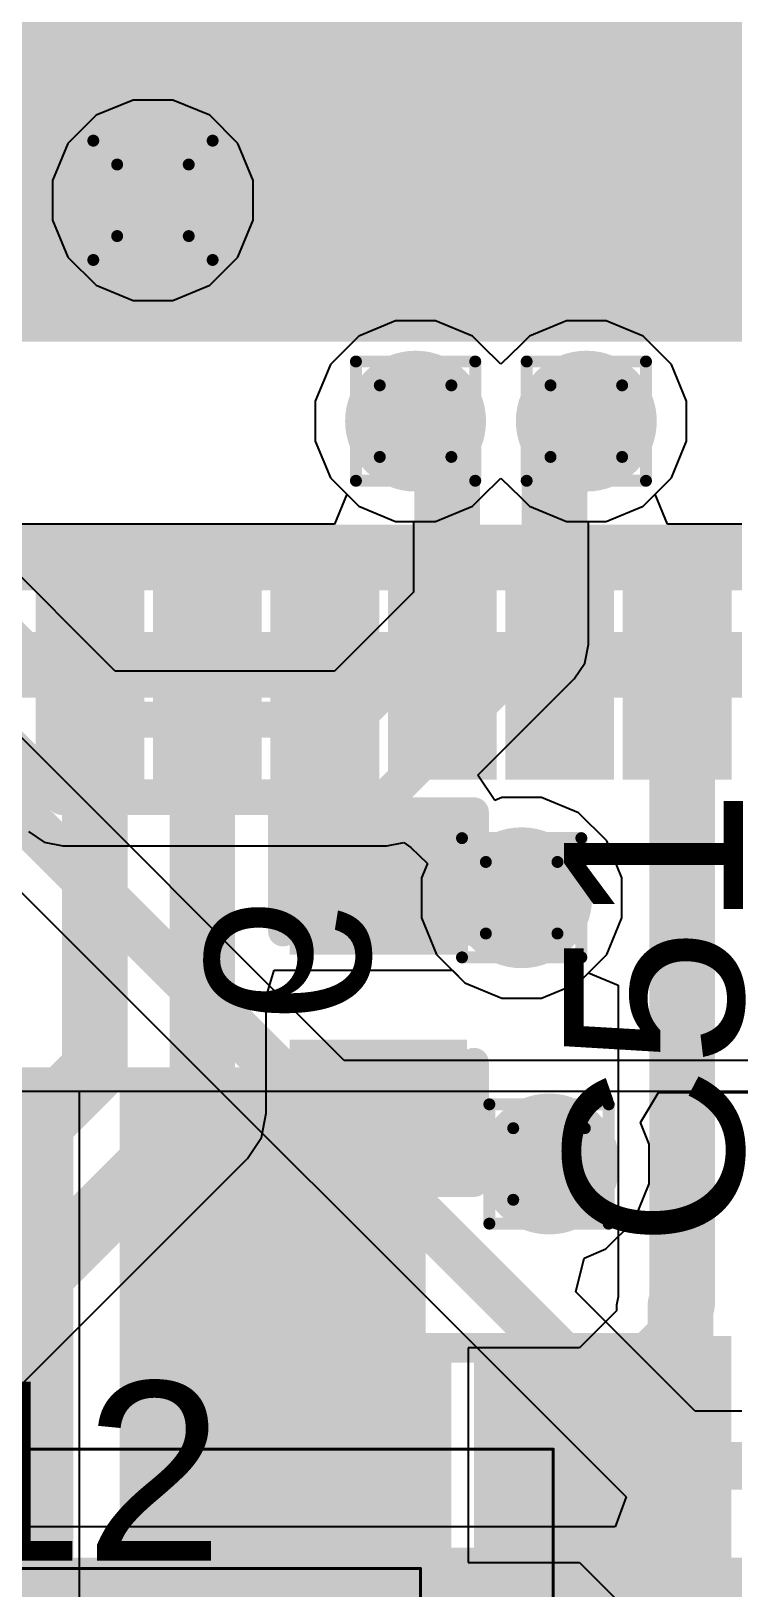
# Model space of a CAD drawing. Header units: inches. Extents: x -6 to 5433, y -4 to 5447.
# Drawn here: x 23.68 to 26.67, y 5.15 to 11.78 of the extents above; entities that cross this region are included whole.
import ezdxf

# ---------------------------------------------------------------- set-up
doc = ezdxf.new("R2010")
doc.units = ezdxf.units.IN
for name, color, linetype in [('Bottom Layer', 5, 'Continuous'), ('Bottom Overlay', 54, 'Continuous'), ('Bottom Paste', 16, 'Continuous'), ('Bottom Solder', 6, 'Continuous'), ('Drill Drawing', 1, 'Continuous'), ('Ground', 16, 'Continuous'), ('Mechanical 4', 56, 'Continuous'), ('Power', 76, 'Continuous'), ('Top Layer', 1, 'Continuous'), ('Top Overlay', 2, 'Continuous'), ('Top Paste', 8, 'Continuous'), ('Top Solder', 216, 'Continuous'), ('Via Holes', 16, 'Continuous')]:
    doc.layers.add(name, color=color, linetype=linetype)
doc.styles.add('Arial', font='', dxfattribs={"height": 0.2})
doc.styles.get('Arial').set_extended_font_data('Arial')

msp = doc.modelspace()

# ---------------------------------------------------------------- hatches: boundary and pattern name
at = {"layer": 'Bottom Layer'}
h = msp.add_hatch(color=5, dxfattribs=at)
edge = h.paths.add_edge_path()
edge.add_arc((24.198, 11.0638), 0.3, 0, 360)
h = msp.add_hatch(color=5, dxfattribs=at)
edge = h.paths.add_edge_path()
edge.add_arc((25.3161, 10.1233), 0.3, 0, 360)
h = msp.add_hatch(color=5, dxfattribs=at)
edge = h.paths.add_edge_path()
edge.add_arc((26.0431, 10.1233), 0.3, 0, 360)
h = msp.add_hatch(color=5, dxfattribs=at)
edge = h.paths.add_edge_path()
edge.add_arc((25.7678, 8.0935), 0.3, 0, 360)
for points in [[(23.7581, 7.2691), (23.7581, 5.0691), (22.6581, 5.0691), (22.6581, 7.2691)], [(25.2581, 7.2691), (25.2581, 5.0691), (24.1581, 5.0691), (24.1581, 7.2691)]]:
    msp.add_hatch(color=5, dxfattribs=at).paths.add_polyline_path(points)
h = msp.add_hatch(color=5, dxfattribs=at)
edge = h.paths.add_edge_path()
edge.add_arc((25.8843, 6.9596), 0.3, 0, 360)
at = {"layer": 'Bottom Paste'}
for points in [[(23.7581, 7.2691), (23.7581, 5.0691), (22.6581, 5.0691), (22.6581, 7.2691)], [(25.2581, 7.2691), (25.2581, 5.0691), (24.1581, 5.0691), (24.1581, 7.2691)]]:
    msp.add_hatch(color=16, dxfattribs=at).paths.add_polyline_path(points)
at = {"layer": 'Bottom Solder'}
for points in [[(23.8597, 7.3707), (23.8597, 4.9675), (22.5565, 4.9675), (22.5565, 7.3707)], [(25.3597, 7.3707), (25.3597, 4.9675), (24.0565, 4.9675), (24.0565, 7.3707)]]:
    msp.add_hatch(color=6, dxfattribs=at).paths.add_polyline_path(points)
at = {"layer": 'Ground'}
h = msp.add_hatch(color=16, dxfattribs=at)
edge = h.paths.add_edge_path()
edge.add_arc((24.198, 11.0638), 0.3, 0, 360)
h = msp.add_hatch(color=16, dxfattribs=at)
edge = h.paths.add_edge_path()
edge.add_arc((25.3161, 10.1233), 0.3, 0, 360)
h = msp.add_hatch(color=16, dxfattribs=at)
edge = h.paths.add_edge_path()
edge.add_arc((26.0431, 10.1233), 0.3, 0, 360)
h = msp.add_hatch(color=16, dxfattribs=at)
edge = h.paths.add_edge_path()
edge.add_arc((25.7678, 8.0935), 0.3, 0, 360)
h = msp.add_hatch(color=16, dxfattribs=at)
edge = h.paths.add_edge_path()
edge.add_arc((25.8843, 6.9596), 0.3, 0, 360)
at = {"layer": 'Power'}
h = msp.add_hatch(color=76, dxfattribs=at)
edge = h.paths.add_edge_path()
edge.add_arc((24.198, 11.0638), 0.3, 0, 360)
h = msp.add_hatch(color=76, dxfattribs=at)
edge = h.paths.add_edge_path()
edge.add_arc((25.3161, 10.1233), 0.3, 0, 360)
h = msp.add_hatch(color=76, dxfattribs=at)
edge = h.paths.add_edge_path()
edge.add_arc((26.0431, 10.1233), 0.3, 0, 360)
h = msp.add_hatch(color=76, dxfattribs=at)
edge = h.paths.add_edge_path()
edge.add_arc((25.7678, 8.0935), 0.3, 0, 360)
h = msp.add_hatch(color=76, dxfattribs=at)
edge = h.paths.add_edge_path()
edge.add_arc((25.8843, 6.9596), 0.3, 0, 360)
at = {"layer": 'Top Layer'}
for points in [[(23.6796, 16.5631), (29.6796, 16.5631), (29.6796, 10.5631), (23.6796, 10.5631)], [(23.7996, 9.5581), (24.0596, 9.5581), (24.0596, 8.6981), (23.7996, 8.6981)], [(24.2996, 9.5581), (24.5596, 9.5581), (24.5596, 8.6981), (24.2996, 8.6981)], [(24.7996, 9.5581), (25.0596, 9.5581), (25.0596, 8.6981), (24.7996, 8.6981)], [(25.2996, 9.5581), (25.5596, 9.5581), (25.5596, 8.6981), (25.2996, 8.6981)], [(25.7996, 9.5581), (26.0596, 9.5581), (26.0596, 8.6981), (25.7996, 8.6981)], [(26.2996, 9.5581), (26.5596, 9.5581), (26.5596, 8.6981), (26.2996, 8.6981)], [(25.4757, 7.9116), (24.8407, 7.9116), (24.8407, 8.3688), (25.4757, 8.3688)], [(25.4757, 6.9718), (24.8407, 6.9718), (24.8407, 7.429), (25.4757, 7.429)], [(25.367, 5.3893), (24.817, 5.3893), (24.817, 6.0493), (25.367, 6.0493)], [(26.217, 5.3893), (25.667, 5.3893), (25.667, 6.0493), (26.217, 6.0493)]]:
    msp.add_hatch(color=1, dxfattribs=at).paths.add_polyline_path(points)
h = msp.add_hatch(color=1, dxfattribs=at)
edge = h.paths.add_edge_path()
edge.add_arc((24.198, 11.0638), 0.3, 0, 360)
h = msp.add_hatch(color=1, dxfattribs=at)
edge = h.paths.add_edge_path()
edge.add_arc((25.3161, 10.1233), 0.3, 0, 360)
h = msp.add_hatch(color=1, dxfattribs=at)
edge = h.paths.add_edge_path()
edge.add_arc((26.0431, 10.1233), 0.3, 0, 360)
h = msp.add_hatch(color=1, dxfattribs=at)
edge = h.paths.add_edge_path()
edge.add_arc((25.7678, 8.0935), 0.3, 0, 360)
h = msp.add_hatch(color=1, dxfattribs=at)
edge = h.paths.add_edge_path()
edge.add_arc((25.8843, 6.9596), 0.3, 0, 360)
at = {"layer": 'Top Overlay'}
msp.add_hatch(color=2, dxfattribs=at).paths.add_polyline_path([(26.6607, 6.2271), (26.3305, 6.2271), (26.3305, 5.2111), (26.6607, 5.2111)])
at = {"layer": 'Top Paste'}
for points in [[(23.7996, 9.5581), (24.0596, 9.5581), (24.0596, 8.6981), (23.7996, 8.6981)], [(24.2996, 9.5581), (24.5596, 9.5581), (24.5596, 8.6981), (24.2996, 8.6981)], [(24.7996, 9.5581), (25.0596, 9.5581), (25.0596, 8.6981), (24.7996, 8.6981)], [(25.2996, 9.5581), (25.5596, 9.5581), (25.5596, 8.6981), (25.2996, 8.6981)], [(25.7996, 9.5581), (26.0596, 9.5581), (26.0596, 8.6981), (25.7996, 8.6981)], [(26.2996, 9.5581), (26.5596, 9.5581), (26.5596, 8.6981), (26.2996, 8.6981)], [(25.4757, 7.9116), (24.8407, 7.9116), (24.8407, 8.3688), (25.4757, 8.3688)], [(25.4757, 6.9718), (24.8407, 6.9718), (24.8407, 7.429), (25.4757, 7.429)], [(25.367, 5.3893), (24.817, 5.3893), (24.817, 6.0493), (25.367, 6.0493)], [(26.217, 5.3893), (25.667, 5.3893), (25.667, 6.0493), (26.217, 6.0493)]]:
    msp.add_hatch(color=8, dxfattribs=at).paths.add_polyline_path(points)
at = {"layer": 'Top Solder'}
for points in [[(23.578, 16.6647), (29.7812, 16.6647), (29.7812, 10.4615), (23.578, 10.4615)], [(23.698, 9.6597), (24.1612, 9.6597), (24.1612, 8.5965), (23.698, 8.5965)], [(24.198, 9.6597), (24.6612, 9.6597), (24.6612, 8.5965), (24.198, 8.5965)], [(24.698, 9.6597), (25.1612, 9.6597), (25.1612, 8.5965), (24.698, 8.5965)], [(25.198, 9.6597), (25.6612, 9.6597), (25.6612, 8.5965), (25.198, 8.5965)], [(25.698, 9.6597), (26.1612, 9.6597), (26.1612, 8.5965), (25.698, 8.5965)], [(26.198, 9.6597), (26.6612, 9.6597), (26.6612, 8.5965), (26.198, 8.5965)], [(25.5357, 7.8516), (24.7807, 7.8516), (24.7807, 8.4288), (25.5357, 8.4288)], [(25.5357, 6.9118), (24.7807, 6.9118), (24.7807, 7.489), (25.5357, 7.489)], [(25.4686, 5.2877), (24.7154, 5.2877), (24.7154, 6.1509), (25.4686, 6.1509)], [(26.3186, 5.2877), (25.5654, 5.2877), (25.5654, 6.1509), (26.3186, 6.1509)]]:
    msp.add_hatch(color=216, dxfattribs=at).paths.add_polyline_path(points)
at = {"layer": 'Via Holes'}
h = msp.add_hatch(color=7, dxfattribs=at)
edge = h.paths.add_edge_path()
edge.add_arc((24.198, 11.0638), 0.15, 0, 360)
h = msp.add_hatch(color=7, dxfattribs=at)
edge = h.paths.add_edge_path()
edge.add_arc((25.3161, 10.1233), 0.15, 0, 360)
h = msp.add_hatch(color=7, dxfattribs=at)
edge = h.paths.add_edge_path()
edge.add_arc((26.0431, 10.1233), 0.15, 0, 360)
h = msp.add_hatch(color=7, dxfattribs=at)
edge = h.paths.add_edge_path()
edge.add_arc((25.7678, 8.0935), 0.15, 0, 360)
h = msp.add_hatch(color=7, dxfattribs=at)
edge = h.paths.add_edge_path()
edge.add_arc((25.8843, 6.9596), 0.15, 0, 360)

# ---------------------------------------------------------------- linework, layer by layer
at = {"layer": 'Bottom Layer'}
for p, q in [((18.4581, 7.2691), (36.2891, 7.2691)), ((23.8851, 4.9421), (23.8851, 7.2691)), ((23.8851, 7.2691), (30.8311, 7.2691))]:
    msp.add_line(p, q, dxfattribs=at)
for points in [[(23.1878, 9.5422, 0.2794, 0.2794, 0), (27.3736, 9.5422, 0.2794, 0.2794, 0)], [(22.9984, 9.085, 0.2794, 0.2794, 0), (33.6617, 9.085, 0.2794, 0.2794, 0)]]:
    msp.add_lwpolyline(points, format="xyseb", dxfattribs=at)
at = {"layer": 'Drill Drawing'}
for points in [[(23.944, 11.3178, 0.0508, 0.0508, 0), (24.452, 11.3178, 0.0508, 0.0508, 0)], [(23.944, 10.8098, 0.0508, 0.0508, 0), (23.944, 11.3178, 0.0508, 0.0508, 0)], [(24.452, 10.8098, 0.0508, 0.0508, 0), (24.452, 11.3178, 0.0508, 0.0508, 0)], [(24.0456, 11.2162, 0.0508, 0.0508, 0), (24.3504, 11.2162, 0.0508, 0.0508, 0)], [(24.0456, 10.9114, 0.0508, 0.0508, 0), (24.0456, 11.2162, 0.0508, 0.0508, 0)], [(24.3504, 10.9114, 0.0508, 0.0508, 0), (24.3504, 11.2162, 0.0508, 0.0508, 0)], [(24.0456, 10.9114, 0.0508, 0.0508, 0), (24.3504, 10.9114, 0.0508, 0.0508, 0)], [(23.944, 10.8098, 0.0508, 0.0508, 0), (24.452, 10.8098, 0.0508, 0.0508, 0)], [(25.0621, 10.3773, 0.0508, 0.0508, 0), (25.5701, 10.3773, 0.0508, 0.0508, 0)], [(25.0621, 9.8693, 0.0508, 0.0508, 0), (25.0621, 10.3773, 0.0508, 0.0508, 0)], [(25.5701, 9.8693, 0.0508, 0.0508, 0), (25.5701, 10.3773, 0.0508, 0.0508, 0)], [(25.7891, 10.3773, 0.0508, 0.0508, 0), (26.2971, 10.3773, 0.0508, 0.0508, 0)], [(25.7891, 9.8693, 0.0508, 0.0508, 0), (25.7891, 10.3773, 0.0508, 0.0508, 0)], [(26.2971, 9.8693, 0.0508, 0.0508, 0), (26.2971, 10.3773, 0.0508, 0.0508, 0)], [(25.1637, 10.2757, 0.0508, 0.0508, 0), (25.4685, 10.2757, 0.0508, 0.0508, 0)], [(25.1637, 9.9709, 0.0508, 0.0508, 0), (25.1637, 10.2757, 0.0508, 0.0508, 0)], [(25.4685, 9.9709, 0.0508, 0.0508, 0), (25.4685, 10.2757, 0.0508, 0.0508, 0)], [(25.8907, 10.2757, 0.0508, 0.0508, 0), (26.1955, 10.2757, 0.0508, 0.0508, 0)], [(25.8907, 9.9709, 0.0508, 0.0508, 0), (25.8907, 10.2757, 0.0508, 0.0508, 0)], [(26.1955, 9.9709, 0.0508, 0.0508, 0), (26.1955, 10.2757, 0.0508, 0.0508, 0)], [(25.1637, 9.9709, 0.0508, 0.0508, 0), (25.4685, 9.9709, 0.0508, 0.0508, 0)], [(25.8907, 9.9709, 0.0508, 0.0508, 0), (26.1955, 9.9709, 0.0508, 0.0508, 0)], [(25.0621, 9.8693, 0.0508, 0.0508, 0), (25.5701, 9.8693, 0.0508, 0.0508, 0)], [(25.7891, 9.8693, 0.0508, 0.0508, 0), (26.2971, 9.8693, 0.0508, 0.0508, 0)], [(25.5138, 8.3475, 0.0508, 0.0508, 0), (26.0218, 8.3475, 0.0508, 0.0508, 0)], [(25.5138, 7.8395, 0.0508, 0.0508, 0), (25.5138, 8.3475, 0.0508, 0.0508, 0)], [(26.0218, 7.8395, 0.0508, 0.0508, 0), (26.0218, 8.3475, 0.0508, 0.0508, 0)], [(25.6154, 8.2459, 0.0508, 0.0508, 0), (25.9202, 8.2459, 0.0508, 0.0508, 0)], [(25.6154, 7.9411, 0.0508, 0.0508, 0), (25.6154, 8.2459, 0.0508, 0.0508, 0)], [(25.9202, 7.9411, 0.0508, 0.0508, 0), (25.9202, 8.2459, 0.0508, 0.0508, 0)], [(25.6154, 7.9411, 0.0508, 0.0508, 0), (25.9202, 7.9411, 0.0508, 0.0508, 0)], [(25.5138, 7.8395, 0.0508, 0.0508, 0), (26.0218, 7.8395, 0.0508, 0.0508, 0)], [(25.6303, 7.2136, 0.0508, 0.0508, 0), (26.1383, 7.2136, 0.0508, 0.0508, 0)], [(25.6303, 6.7056, 0.0508, 0.0508, 0), (25.6303, 7.2136, 0.0508, 0.0508, 0)], [(26.1383, 6.7056, 0.0508, 0.0508, 0), (26.1383, 7.2136, 0.0508, 0.0508, 0)], [(25.7319, 7.112, 0.0508, 0.0508, 0), (26.0367, 7.112, 0.0508, 0.0508, 0)], [(25.7319, 6.8072, 0.0508, 0.0508, 0), (25.7319, 7.112, 0.0508, 0.0508, 0)], [(26.0367, 6.8072, 0.0508, 0.0508, 0), (26.0367, 7.112, 0.0508, 0.0508, 0)], [(25.7319, 6.8072, 0.0508, 0.0508, 0), (26.0367, 6.8072, 0.0508, 0.0508, 0)], [(25.6303, 6.7056, 0.0508, 0.0508, 0), (26.1383, 6.7056, 0.0508, 0.0508, 0)]]:
    msp.add_lwpolyline(points, format="xyseb", dxfattribs=at)
for points in [[(23.9313, 11.3178, 0.0254, 0.0254, 1), (23.9567, 11.3178, 0.0254, 0.0254, 1)], [(23.9313, 11.3178, 0.0254, 0.0254, 1), (23.9567, 11.3178, 0.0254, 0.0254, 1)], [(24.4393, 11.3178, 0.0254, 0.0254, 1), (24.4647, 11.3178, 0.0254, 0.0254, 1)], [(24.4393, 11.3178, 0.0254, 0.0254, 1), (24.4647, 11.3178, 0.0254, 0.0254, 1)], [(24.0329, 11.2162, 0.0254, 0.0254, 1), (24.0583, 11.2162, 0.0254, 0.0254, 1)], [(24.0329, 11.2162, 0.0254, 0.0254, 1), (24.0583, 11.2162, 0.0254, 0.0254, 1)], [(24.3377, 11.2162, 0.0254, 0.0254, 1), (24.3631, 11.2162, 0.0254, 0.0254, 1)], [(24.3377, 11.2162, 0.0254, 0.0254, 1), (24.3631, 11.2162, 0.0254, 0.0254, 1)], [(24.0329, 10.9114, 0.0254, 0.0254, 1), (24.0583, 10.9114, 0.0254, 0.0254, 1)], [(24.0329, 10.9114, 0.0254, 0.0254, 1), (24.0583, 10.9114, 0.0254, 0.0254, 1)], [(24.3377, 10.9114, 0.0254, 0.0254, 1), (24.3631, 10.9114, 0.0254, 0.0254, 1)], [(24.3377, 10.9114, 0.0254, 0.0254, 1), (24.3631, 10.9114, 0.0254, 0.0254, 1)], [(23.9313, 10.8098, 0.0254, 0.0254, 1), (23.9567, 10.8098, 0.0254, 0.0254, 1)], [(23.9313, 10.8098, 0.0254, 0.0254, 1), (23.9567, 10.8098, 0.0254, 0.0254, 1)], [(24.4393, 10.8098, 0.0254, 0.0254, 1), (24.4647, 10.8098, 0.0254, 0.0254, 1)], [(24.4393, 10.8098, 0.0254, 0.0254, 1), (24.4647, 10.8098, 0.0254, 0.0254, 1)], [(25.0494, 10.3773, 0.0254, 0.0254, 1), (25.0748, 10.3773, 0.0254, 0.0254, 1)], [(25.0494, 10.3773, 0.0254, 0.0254, 1), (25.0748, 10.3773, 0.0254, 0.0254, 1)], [(25.5574, 10.3773, 0.0254, 0.0254, 1), (25.5828, 10.3773, 0.0254, 0.0254, 1)], [(25.5574, 10.3773, 0.0254, 0.0254, 1), (25.5828, 10.3773, 0.0254, 0.0254, 1)], [(25.7764, 10.3773, 0.0254, 0.0254, 1), (25.8018, 10.3773, 0.0254, 0.0254, 1)], [(25.7764, 10.3773, 0.0254, 0.0254, 1), (25.8018, 10.3773, 0.0254, 0.0254, 1)], [(26.2844, 10.3773, 0.0254, 0.0254, 1), (26.3098, 10.3773, 0.0254, 0.0254, 1)], [(26.2844, 10.3773, 0.0254, 0.0254, 1), (26.3098, 10.3773, 0.0254, 0.0254, 1)], [(25.151, 10.2757, 0.0254, 0.0254, 1), (25.1764, 10.2757, 0.0254, 0.0254, 1)], [(25.151, 10.2757, 0.0254, 0.0254, 1), (25.1764, 10.2757, 0.0254, 0.0254, 1)], [(25.4558, 10.2757, 0.0254, 0.0254, 1), (25.4812, 10.2757, 0.0254, 0.0254, 1)], [(25.4558, 10.2757, 0.0254, 0.0254, 1), (25.4812, 10.2757, 0.0254, 0.0254, 1)], [(25.878, 10.2757, 0.0254, 0.0254, 1), (25.9034, 10.2757, 0.0254, 0.0254, 1)], [(25.878, 10.2757, 0.0254, 0.0254, 1), (25.9034, 10.2757, 0.0254, 0.0254, 1)], [(26.1828, 10.2757, 0.0254, 0.0254, 1), (26.2082, 10.2757, 0.0254, 0.0254, 1)], [(26.1828, 10.2757, 0.0254, 0.0254, 1), (26.2082, 10.2757, 0.0254, 0.0254, 1)], [(25.151, 9.9709, 0.0254, 0.0254, 1), (25.1764, 9.9709, 0.0254, 0.0254, 1)], [(25.151, 9.9709, 0.0254, 0.0254, 1), (25.1764, 9.9709, 0.0254, 0.0254, 1)], [(25.4558, 9.9709, 0.0254, 0.0254, 1), (25.4812, 9.9709, 0.0254, 0.0254, 1)], [(25.4558, 9.9709, 0.0254, 0.0254, 1), (25.4812, 9.9709, 0.0254, 0.0254, 1)], [(25.878, 9.9709, 0.0254, 0.0254, 1), (25.9034, 9.9709, 0.0254, 0.0254, 1)], [(25.878, 9.9709, 0.0254, 0.0254, 1), (25.9034, 9.9709, 0.0254, 0.0254, 1)], [(26.1828, 9.9709, 0.0254, 0.0254, 1), (26.2082, 9.9709, 0.0254, 0.0254, 1)], [(26.1828, 9.9709, 0.0254, 0.0254, 1), (26.2082, 9.9709, 0.0254, 0.0254, 1)], [(25.0494, 9.8693, 0.0254, 0.0254, 1), (25.0748, 9.8693, 0.0254, 0.0254, 1)], [(25.0494, 9.8693, 0.0254, 0.0254, 1), (25.0748, 9.8693, 0.0254, 0.0254, 1)], [(25.5574, 9.8693, 0.0254, 0.0254, 1), (25.5828, 9.8693, 0.0254, 0.0254, 1)], [(25.5574, 9.8693, 0.0254, 0.0254, 1), (25.5828, 9.8693, 0.0254, 0.0254, 1)], [(25.7764, 9.8693, 0.0254, 0.0254, 1), (25.8018, 9.8693, 0.0254, 0.0254, 1)], [(25.7764, 9.8693, 0.0254, 0.0254, 1), (25.8018, 9.8693, 0.0254, 0.0254, 1)], [(26.2844, 9.8693, 0.0254, 0.0254, 1), (26.3098, 9.8693, 0.0254, 0.0254, 1)], [(26.2844, 9.8693, 0.0254, 0.0254, 1), (26.3098, 9.8693, 0.0254, 0.0254, 1)], [(25.5011, 8.3475, 0.0254, 0.0254, 1), (25.5265, 8.3475, 0.0254, 0.0254, 1)], [(25.5011, 8.3475, 0.0254, 0.0254, 1), (25.5265, 8.3475, 0.0254, 0.0254, 1)], [(26.0091, 8.3475, 0.0254, 0.0254, 1), (26.0345, 8.3475, 0.0254, 0.0254, 1)], [(26.0091, 8.3475, 0.0254, 0.0254, 1), (26.0345, 8.3475, 0.0254, 0.0254, 1)], [(25.6027, 8.2459, 0.0254, 0.0254, 1), (25.6281, 8.2459, 0.0254, 0.0254, 1)], [(25.6027, 8.2459, 0.0254, 0.0254, 1), (25.6281, 8.2459, 0.0254, 0.0254, 1)], [(25.9075, 8.2459, 0.0254, 0.0254, 1), (25.9329, 8.2459, 0.0254, 0.0254, 1)], [(25.9075, 8.2459, 0.0254, 0.0254, 1), (25.9329, 8.2459, 0.0254, 0.0254, 1)], [(25.6027, 7.9411, 0.0254, 0.0254, 1), (25.6281, 7.9411, 0.0254, 0.0254, 1)], [(25.6027, 7.9411, 0.0254, 0.0254, 1), (25.6281, 7.9411, 0.0254, 0.0254, 1)], [(25.9075, 7.9411, 0.0254, 0.0254, 1), (25.9329, 7.9411, 0.0254, 0.0254, 1)], [(25.9075, 7.9411, 0.0254, 0.0254, 1), (25.9329, 7.9411, 0.0254, 0.0254, 1)], [(25.5011, 7.8395, 0.0254, 0.0254, 1), (25.5265, 7.8395, 0.0254, 0.0254, 1)], [(25.5011, 7.8395, 0.0254, 0.0254, 1), (25.5265, 7.8395, 0.0254, 0.0254, 1)], [(26.0091, 7.8395, 0.0254, 0.0254, 1), (26.0345, 7.8395, 0.0254, 0.0254, 1)], [(26.0091, 7.8395, 0.0254, 0.0254, 1), (26.0345, 7.8395, 0.0254, 0.0254, 1)], [(25.6176, 7.2136, 0.0254, 0.0254, 1), (25.643, 7.2136, 0.0254, 0.0254, 1)], [(25.6176, 7.2136, 0.0254, 0.0254, 1), (25.643, 7.2136, 0.0254, 0.0254, 1)], [(26.1256, 7.2136, 0.0254, 0.0254, 1), (26.151, 7.2136, 0.0254, 0.0254, 1)], [(26.1256, 7.2136, 0.0254, 0.0254, 1), (26.151, 7.2136, 0.0254, 0.0254, 1)], [(25.7192, 7.112, 0.0254, 0.0254, 1), (25.7446, 7.112, 0.0254, 0.0254, 1)], [(25.7192, 7.112, 0.0254, 0.0254, 1), (25.7446, 7.112, 0.0254, 0.0254, 1)], [(26.024, 7.112, 0.0254, 0.0254, 1), (26.0494, 7.112, 0.0254, 0.0254, 1)], [(26.024, 7.112, 0.0254, 0.0254, 1), (26.0494, 7.112, 0.0254, 0.0254, 1)], [(25.7192, 6.8072, 0.0254, 0.0254, 1), (25.7446, 6.8072, 0.0254, 0.0254, 1)], [(25.7192, 6.8072, 0.0254, 0.0254, 1), (25.7446, 6.8072, 0.0254, 0.0254, 1)], [(26.024, 6.8072, 0.0254, 0.0254, 1), (26.0494, 6.8072, 0.0254, 0.0254, 1)], [(26.024, 6.8072, 0.0254, 0.0254, 1), (26.0494, 6.8072, 0.0254, 0.0254, 1)], [(25.6176, 6.7056, 0.0254, 0.0254, 1), (25.643, 6.7056, 0.0254, 0.0254, 1)], [(25.6176, 6.7056, 0.0254, 0.0254, 1), (25.643, 6.7056, 0.0254, 0.0254, 1)], [(26.1256, 6.7056, 0.0254, 0.0254, 1), (26.151, 6.7056, 0.0254, 0.0254, 1)], [(26.1256, 6.7056, 0.0254, 0.0254, 1), (26.151, 6.7056, 0.0254, 0.0254, 1)]]:
    msp.add_lwpolyline(points, format="xyseb", close=True, dxfattribs=at)
at = {"layer": 'Ground'}
for p, q in [((25.2312, 10.5503), (25.0743, 10.4853)), ((25.4011, 10.5503), (25.2312, 10.5503)), ((25.558, 10.4853), (25.4011, 10.5503)), ((25.9582, 10.5503), (25.8013, 10.4853)), ((26.1281, 10.5503), (25.9582, 10.5503)), ((26.285, 10.4853), (26.1281, 10.5503)), ((25.0743, 10.4853), (24.9541, 10.3652)), ((25.5967, 10.4466), (25.558, 10.4853)), ((25.8013, 10.4853), (25.7626, 10.4466)), ((26.4051, 10.3652), (26.285, 10.4853)), ((25.6796, 10.3666), (25.5967, 10.4466)), ((25.7626, 10.4466), (25.6796, 10.3666)), ((24.9541, 10.3652), (24.8891, 10.2082)), ((26.4701, 10.2082), (26.4051, 10.3652)), ((24.8891, 10.2082), (24.8891, 10.0384)), ((26.4701, 10.0384), (26.4701, 10.2082)), ((24.8891, 10.0384), (24.9541, 9.8814)), ((26.4051, 9.8814), (26.4701, 10.0384)), ((24.9541, 9.8814), (25.0743, 9.7613)), ((26.285, 9.7613), (26.4051, 9.8814)), ((25.0743, 9.7613), (25.2312, 9.6963)), ((26.1281, 9.6963), (26.285, 9.7613)), ((25.2312, 9.6963), (25.3074, 9.6963)), ((25.3074, 9.6963), (25.3074, 9.3949)), ((26.0519, 9.1723), (26.0519, 9.6963)), ((26.0519, 9.6963), (26.1281, 9.6963)), ((24.0369, 9.0591), (23.4709, 9.625)), ((25.3074, 9.3949), (24.9715, 9.0591)), ((26.0361, 9.093), (26.0519, 9.1723)), ((26.0519, 9.1723), (26.0519, 9.1723)), ((25.9912, 9.0258), (26.0361, 9.093)), ((24.9715, 9.0591), (24.0369, 9.0591)), ((25.5812, 8.6158), (25.9912, 9.0258)), ((25.6531, 8.5081), (25.5812, 8.6158)), ((25.6829, 8.5205), (25.6531, 8.5081)), ((25.8528, 8.5205), (25.6829, 8.5205)), ((26.0097, 8.4554), (25.8528, 8.5205)), ((26.1298, 8.3353), (26.0097, 8.4554)), ((23.6678, 8.3752), (23.735, 8.3303)), ((23.735, 8.3303), (23.8143, 8.3145)), ((23.8143, 8.3145), (23.8143, 8.3145)), ((23.8143, 8.3145), (25.1941, 8.3145)), ((25.1941, 8.3145), (25.2657, 8.3288)), ((25.1941, 8.3145), (25.1941, 8.3145)), ((25.2657, 8.3288), (25.2964, 8.3077)), ((25.2964, 8.3077), (25.3662, 8.2395)), ((26.1948, 8.1784), (26.1298, 8.3353)), ((25.3662, 8.2395), (25.3408, 8.1784)), ((25.3408, 8.1784), (25.3408, 8.0085)), ((26.1948, 8.0085), (26.1948, 8.1784)), ((25.3408, 8.0085), (25.4058, 7.8516)), ((26.1298, 7.8516), (26.1948, 8.0085)), ((25.4058, 7.8516), (25.526, 7.7315)), ((26.0097, 7.7315), (26.1298, 7.8516)), ((25.526, 7.7315), (25.6829, 7.6665)), ((25.8528, 7.6665), (26.0097, 7.7315)), ((25.6829, 7.6665), (25.8528, 7.6665))]:
    msp.add_line(p, q, dxfattribs=at)
for points in [[(25.3161, 10.1233, 0.1524, 0.1524, 0), (25.5145, 9.9249, 0.1524, 0.1524, 0)], [(25.8447, 9.9249, 0.1524, 0.1524, 0), (26.0431, 10.1233, 0.1524, 0.1524, 0)], [(25.5145, 9.3091, 0.1524, 0.1524, 0), (25.5145, 9.9249, 0.1524, 0.1524, 0)], [(25.8447, 9.1723, 0.1524, 0.1524, 0), (25.8447, 9.9249, 0.1524, 0.1524, 0)], [(23.3244, 9.4785, 0.1524, 0.1524, 0), (23.951, 8.8519, 0.1524, 0.1524, 0)], [(25.0573, 8.8519, 0.1524, 0.1524, 0), (25.5145, 9.3091, 0.1524, 0.1524, 0)], [(23.0909, 9.245, 0.1524, 0.1524, 0), (23.8143, 8.5217, 0.1524, 0.1524, 0)], [(25.1941, 8.5217, 0.1524, 0.1524, 0), (25.8447, 9.1723, 0.1524, 0.1524, 0)], [(23.951, 8.8519, 0.1524, 0.1524, 0), (25.0573, 8.8519, 0.1524, 0.1524, 0)], [(23.8143, 8.5217, 0.1524, 0.1524, 0), (25.1941, 8.5217, 0.1524, 0.1524, 0)]]:
    msp.add_lwpolyline(points, format="xyseb", dxfattribs=at)
for points in [[(25.278, 10.1233, 0.0762, 0.0762, 1), (25.3542, 10.1233, 0.0762, 0.0762, 1)], [(26.005, 10.1233, 0.0762, 0.0762, 1), (26.0812, 10.1233, 0.0762, 0.0762, 1)], [(25.4764, 9.9249, 0.0762, 0.0762, 1), (25.5526, 9.9249, 0.0762, 0.0762, 1)], [(25.4764, 9.9249, 0.0762, 0.0762, 1), (25.5526, 9.9249, 0.0762, 0.0762, 1)], [(25.8066, 9.9249, 0.0762, 0.0762, 1), (25.8828, 9.9249, 0.0762, 0.0762, 1)], [(25.8066, 9.9249, 0.0762, 0.0762, 1), (25.8828, 9.9249, 0.0762, 0.0762, 1)], [(25.4764, 9.3091, 0.0762, 0.0762, 1), (25.5526, 9.3091, 0.0762, 0.0762, 1)], [(25.4764, 9.3091, 0.0762, 0.0762, 1), (25.5526, 9.3091, 0.0762, 0.0762, 1)], [(25.8066, 9.1723, 0.0762, 0.0762, 1), (25.8828, 9.1723, 0.0762, 0.0762, 1)], [(25.8066, 9.1723, 0.0762, 0.0762, 1), (25.8828, 9.1723, 0.0762, 0.0762, 1)], [(23.9129, 8.8519, 0.0762, 0.0762, 1), (23.9891, 8.8519, 0.0762, 0.0762, 1)], [(23.9129, 8.8519, 0.0762, 0.0762, 1), (23.9891, 8.8519, 0.0762, 0.0762, 1)], [(25.0192, 8.8519, 0.0762, 0.0762, 1), (25.0954, 8.8519, 0.0762, 0.0762, 1)], [(25.0192, 8.8519, 0.0762, 0.0762, 1), (25.0954, 8.8519, 0.0762, 0.0762, 1)], [(23.7762, 8.5217, 0.0762, 0.0762, 1), (23.8524, 8.5217, 0.0762, 0.0762, 1)], [(23.7762, 8.5217, 0.0762, 0.0762, 1), (23.8524, 8.5217, 0.0762, 0.0762, 1)], [(25.156, 8.5217, 0.0762, 0.0762, 1), (25.2322, 8.5217, 0.0762, 0.0762, 1)], [(25.156, 8.5217, 0.0762, 0.0762, 1), (25.2322, 8.5217, 0.0762, 0.0762, 1)]]:
    msp.add_lwpolyline(points, format="xyseb", close=True, dxfattribs=at)
at = {"layer": 'Mechanical 4'}
for points in [[(17.231, 5.7445, 0.0127, 0.0127, 0), (25.9025, 5.7445, 0.0127, 0.0127, 0)], [(25.9025, -1.4945, 0.0127, 0.0127, 0), (25.9025, 5.7445, 0.0127, 0.0127, 0)], [(17.9592, 5.2365, 0.0127, 0.0127, 0), (25.3374, 5.2365, 0.0127, 0.0127, 0)], [(25.3374, 0.4105, 0.0127, 0.0127, 0), (25.3374, 5.2365, 0.0127, 0.0127, 0)]]:
    msp.add_lwpolyline(points, format="xyseb", dxfattribs=at)
for points in [[(25.8993, 5.7445, 0.00635, 0.00635, 1), (25.9057, 5.7445, 0.00635, 0.00635, 1)], [(25.8993, 5.7445, 0.00635, 0.00635, 1), (25.9057, 5.7445, 0.00635, 0.00635, 1)], [(25.3342, 5.2365, 0.00635, 0.00635, 1), (25.3405, 5.2365, 0.00635, 0.00635, 1)], [(25.3342, 5.2365, 0.00635, 0.00635, 1), (25.3405, 5.2365, 0.00635, 0.00635, 1)]]:
    msp.add_lwpolyline(points, format="xyseb", close=True, dxfattribs=at)
at = {"layer": 'Power'}
for p, q in [((24.1131, 11.4908), (23.9562, 11.4257)), ((24.283, 11.4908), (24.1131, 11.4908)), ((24.4399, 11.4257), (24.283, 11.4908)), ((23.9562, 11.4257), (23.836, 11.3056)), ((24.56, 11.3056), (24.4399, 11.4257)), ((23.836, 11.3056), (23.771, 11.1487)), ((24.625, 11.1487), (24.56, 11.3056)), ((23.771, 11.1487), (23.771, 10.9788)), ((24.625, 10.9788), (24.625, 11.1487)), ((23.771, 10.9788), (23.836, 10.8219)), ((24.56, 10.8219), (24.625, 10.9788)), ((23.836, 10.8219), (23.9562, 10.7018)), ((24.4399, 10.7018), (24.56, 10.8219)), ((23.9562, 10.7018), (24.1131, 10.6368)), ((24.283, 10.6368), (24.4399, 10.7018)), ((24.1131, 10.6368), (24.283, 10.6368)), ((25.2312, 10.5503), (25.0743, 10.4853)), ((25.4011, 10.5503), (25.2312, 10.5503)), ((25.558, 10.4853), (25.4011, 10.5503)), ((25.9582, 10.5503), (25.8013, 10.4853)), ((26.1281, 10.5503), (25.9582, 10.5503)), ((26.285, 10.4853), (26.1281, 10.5503)), ((25.0743, 10.4853), (24.9541, 10.3652)), ((25.5967, 10.4466), (25.558, 10.4853)), ((25.8013, 10.4853), (25.7626, 10.4466)), ((26.4051, 10.3652), (26.285, 10.4853)), ((25.6796, 10.3666), (25.5967, 10.4466)), ((25.7626, 10.4466), (25.6796, 10.3666)), ((24.9541, 10.3652), (24.8891, 10.2082)), ((26.4701, 10.2082), (26.4051, 10.3652)), ((24.8891, 10.2082), (24.8891, 10.0384)), ((26.4701, 10.0384), (26.4701, 10.2082)), ((24.8891, 10.0384), (24.9541, 9.8814)), ((26.4051, 9.8814), (26.4701, 10.0384)), ((25.0121, 7.401), (22.4602, 9.9529)), ((24.9541, 9.8814), (25.0743, 9.7613)), ((25.5967, 9.8), (25.6796, 9.88)), ((25.6796, 9.88), (25.7626, 9.8)), ((26.285, 9.7613), (26.4051, 9.8814)), ((25.0743, 9.7613), (25.2312, 9.6963)), ((25.4011, 9.6963), (25.558, 9.7613)), ((25.558, 9.7613), (25.5967, 9.8)), ((25.7626, 9.8), (25.8013, 9.7613)), ((25.8013, 9.7613), (25.9582, 9.6963)), ((26.1281, 9.6963), (26.285, 9.7613)), ((25.2312, 9.6963), (25.4011, 9.6963)), ((25.9582, 9.6963), (26.1281, 9.6963)), ((22.1384, 9.6154), (26.2121, 5.5417)), ((30.6846, 7.401), (25.0121, 7.401)), ((26.2732, 7.1365), (26.3502, 7.2635)), ((26.3502, 7.2635), (28.7187, 7.2635)), ((26.3113, 7.0445), (26.2732, 7.1365)), ((26.3113, 6.8747), (26.3113, 7.0445)), ((26.2463, 6.7177), (26.3113, 6.8747)), ((26.1262, 6.5976), (26.2463, 6.7177)), ((26.0335, 6.5592), (26.1262, 6.5976)), ((25.9978, 6.4153), (26.0335, 6.5592)), ((26.5061, 5.907), (25.9978, 6.4153)), ((37.5975, 5.907), (26.5061, 5.907)), ((26.2121, 5.5417), (26.166, 5.4147)), ((26.166, 5.4147), (21.1701, 5.4147))]:
    msp.add_line(p, q, dxfattribs=at)
for points in [[(22.2271, 9.8563, 0.2032, 0.2032, 0), (26.4095, 5.6739, 0.2032, 0.2032, 0)], [(26.4095, 5.6739, 0.2032, 0.2032, 0), (49.2095, 5.6739, 0.2032, 0.2032, 0)], [(21.0736, 5.1816, 0.2032, 0.2032, 0), (50.8579, 5.1816, 0.2032, 0.2032, 0)]]:
    msp.add_lwpolyline(points, format="xyseb", dxfattribs=at)
msp.add_lwpolyline([(26.3587, 5.6739, 0.1016, 0.1016, 1), (26.4603, 5.6739, 0.1016, 0.1016, 1)], format="xyseb", close=True, dxfattribs=at)
msp.add_lwpolyline([(26.3587, 5.6739, 0.1016, 0.1016, 1), (26.4603, 5.6739, 0.1016, 0.1016, 1)], format="xyseb", close=True, dxfattribs=at)
at = {"layer": 'Top Layer'}
for p, q in [((25.2312, 10.5503), (25.0743, 10.4853)), ((25.4011, 10.5503), (25.2312, 10.5503)), ((25.558, 10.4853), (25.4011, 10.5503)), ((25.9582, 10.5503), (25.8013, 10.4853)), ((26.1281, 10.5503), (25.9582, 10.5503)), ((26.285, 10.4853), (26.1281, 10.5503)), ((25.0743, 10.4853), (24.9541, 10.3652)), ((25.5967, 10.4466), (25.558, 10.4853)), ((25.8013, 10.4853), (25.7626, 10.4466)), ((26.4051, 10.3652), (26.285, 10.4853)), ((25.6796, 10.3666), (25.5967, 10.4466)), ((25.7626, 10.4466), (25.6796, 10.3666)), ((24.9541, 10.3652), (24.8891, 10.2082)), ((26.4701, 10.2082), (26.4051, 10.3652)), ((24.8891, 10.2082), (24.8891, 10.0384)), ((26.4701, 10.0384), (26.4701, 10.2082)), ((24.8891, 10.0384), (24.9541, 9.8814)), ((26.4051, 9.8814), (26.4701, 10.0384)), ((24.9541, 9.8814), (25.0235, 9.8121)), ((26.3358, 9.8121), (26.4051, 9.8814)), ((25.0235, 9.8121), (24.9709, 9.6851)), ((26.3884, 9.6851), (26.3358, 9.8121)), ((24.9709, 9.6851), (22.8016, 9.6851)), ((30.5576, 9.6851), (26.3884, 9.6851)), ((24.6802, 7.6715), (24.7137, 7.7846)), ((24.7137, 7.7846), (25.4729, 7.7846)), ((25.4729, 7.7846), (25.526, 7.7315)), ((26.0097, 7.7315), (26.0521, 7.7739)), ((26.0521, 7.7739), (26.1791, 7.7213)), ((25.526, 7.7315), (25.6829, 7.6665)), ((25.8528, 7.6665), (26.0097, 7.7315)), ((26.1791, 7.7213), (26.1791, 6.3933)), ((24.6802, 7.1759), (24.6802, 7.6715)), ((25.6829, 7.6665), (25.8528, 7.6665)), ((24.6595, 7.0719), (24.6802, 7.1759)), ((24.6802, 7.1759), (24.6802, 7.1759)), ((24.6005, 6.9836), (24.6595, 7.0719)), ((22.365, 4.7481), (24.6005, 6.9836)), ((26.1791, 6.3933), (26.1721, 6.3583)), ((26.1721, 6.3339), (26.0145, 6.1763)), ((26.1721, 6.3583), (26.1721, 6.3339)), ((26.0145, 6.1763), (25.54, 6.1763)), ((25.54, 6.1763), (25.54, 5.2623)), ((25.54, 5.2623), (26.0145, 5.2623)), ((26.0145, 5.2623), (26.1721, 5.1046))]:
    msp.add_line(p, q, dxfattribs=at)
for points in [[(25.3161, 10.1233, 0.2794, 0.2794, 0), (25.451, 9.9884, 0.2794, 0.2794, 0)], [(25.9082, 9.9884, 0.2794, 0.2794, 0), (26.0431, 10.1233, 0.2794, 0.2794, 0)], [(25.451, 9.1495, 0.2794, 0.2794, 0), (25.451, 9.9884, 0.2794, 0.2794, 0)], [(25.9082, 9.1495, 0.2794, 0.2794, 0), (25.9082, 9.9884, 0.2794, 0.2794, 0)], [(25.4296, 9.1281, 0.2794, 0.2794, 0), (25.451, 9.1495, 0.2794, 0.2794, 0)], [(25.9082, 9.1495, 0.2794, 0.2794, 0), (25.9296, 9.1281, 0.2794, 0.2794, 0)], [(23.9296, 9.1281, 0.2794, 0.2794, 0), (23.951, 9.1067, 0.2794, 0.2794, 0)], [(23.951, 7.3653, 0.2794, 0.2794, 0), (23.951, 9.1067, 0.2794, 0.2794, 0)], [(24.4082, 9.1067, 0.2794, 0.2794, 0), (24.4296, 9.1281, 0.2794, 0.2794, 0)], [(24.4082, 7.1759, 0.2794, 0.2794, 0), (24.4082, 9.1067, 0.2794, 0.2794, 0)], [(24.9296, 8.1402, 0.1778, 0.1778, 0), (24.9296, 9.1281, 0.1778, 0.1778, 0)], [(26.4296, 9.1281, 0.2794, 0.2794, 0), (26.451, 9.1067, 0.2794, 0.2794, 0)], [(26.451, 6.3653, 0.2794, 0.2794, 0), (26.451, 9.1067, 0.2794, 0.2794, 0)], [(25.1582, 8.1402, 0.2032, 0.2032, 0), (25.1816, 8.1168, 0.2032, 0.2032, 0)], [(25.1816, 8.1168, 0.2032, 0.2032, 0), (25.7445, 8.1168, 0.2032, 0.2032, 0)], [(25.7445, 8.1168, 0.2032, 0.2032, 0), (25.7678, 8.0935, 0.2032, 0.2032, 0)], [(21.9833, 5.3976, 0.2794, 0.2794, 0), (23.951, 7.3653, 0.2794, 0.2794, 0)], [(22.1727, 4.9404, 0.2794, 0.2794, 0), (24.4082, 7.1759, 0.2794, 0.2794, 0)], [(26.4441, 6.3583, 0.2794, 0.2794, 0), (26.451, 6.3653, 0.2794, 0.2794, 0)], [(26.4441, 6.2213, 0.2794, 0.2794, 0), (26.4441, 6.3583, 0.2794, 0.2794, 0)], [(25.942, 5.7193, 0.2794, 0.2794, 0), (26.4441, 6.2213, 0.2794, 0.2794, 0)], [(25.942, 5.7193, 0.2794, 0.2794, 0), (26.4441, 5.2172, 0.2794, 0.2794, 0)], [(26.4441, 4.1581, 0.2794, 0.2794, 0), (26.4441, 5.2172, 0.2794, 0.2794, 0)]]:
    msp.add_lwpolyline(points, format="xyseb", dxfattribs=at)
for points in [[(25.2463, 10.1233, 0.1397, 0.1397, 1), (25.386, 10.1233, 0.1397, 0.1397, 1)], [(25.9733, 10.1233, 0.1397, 0.1397, 1), (26.113, 10.1233, 0.1397, 0.1397, 1)], [(25.3812, 9.9884, 0.1397, 0.1397, 1), (25.5209, 9.9884, 0.1397, 0.1397, 1)], [(25.3812, 9.9884, 0.1397, 0.1397, 1), (25.5209, 9.9884, 0.1397, 0.1397, 1)], [(25.8384, 9.9884, 0.1397, 0.1397, 1), (25.9781, 9.9884, 0.1397, 0.1397, 1)], [(25.8384, 9.9884, 0.1397, 0.1397, 1), (25.9781, 9.9884, 0.1397, 0.1397, 1)], [(25.3812, 9.1495, 0.1397, 0.1397, 1), (25.5209, 9.1495, 0.1397, 0.1397, 1)], [(25.3812, 9.1495, 0.1397, 0.1397, 1), (25.5209, 9.1495, 0.1397, 0.1397, 1)], [(25.8384, 9.1495, 0.1397, 0.1397, 1), (25.9781, 9.1495, 0.1397, 0.1397, 1)], [(25.8384, 9.1495, 0.1397, 0.1397, 1), (25.9781, 9.1495, 0.1397, 0.1397, 1)], [(23.8598, 9.1281, 0.1397, 0.1397, 1), (23.9995, 9.1281, 0.1397, 0.1397, 1)], [(23.8812, 9.1067, 0.1397, 0.1397, 1), (24.0209, 9.1067, 0.1397, 0.1397, 1)], [(23.8812, 9.1067, 0.1397, 0.1397, 1), (24.0209, 9.1067, 0.1397, 0.1397, 1)], [(24.3384, 9.1067, 0.1397, 0.1397, 1), (24.4781, 9.1067, 0.1397, 0.1397, 1)], [(24.3384, 9.1067, 0.1397, 0.1397, 1), (24.4781, 9.1067, 0.1397, 0.1397, 1)], [(24.3598, 9.1281, 0.1397, 0.1397, 1), (24.4995, 9.1281, 0.1397, 0.1397, 1)], [(24.8852, 9.1281, 0.0889, 0.0889, 1), (24.9741, 9.1281, 0.0889, 0.0889, 1)], [(25.3598, 9.1281, 0.1397, 0.1397, 1), (25.4995, 9.1281, 0.1397, 0.1397, 1)], [(25.8598, 9.1281, 0.1397, 0.1397, 1), (25.9995, 9.1281, 0.1397, 0.1397, 1)], [(26.3598, 9.1281, 0.1397, 0.1397, 1), (26.4995, 9.1281, 0.1397, 0.1397, 1)], [(26.3812, 9.1067, 0.1397, 0.1397, 1), (26.5209, 9.1067, 0.1397, 0.1397, 1)], [(26.3812, 9.1067, 0.1397, 0.1397, 1), (26.5209, 9.1067, 0.1397, 0.1397, 1)], [(24.8852, 8.1402, 0.0889, 0.0889, 1), (24.9741, 8.1402, 0.0889, 0.0889, 1)], [(25.1074, 8.1402, 0.1016, 0.1016, 1), (25.209, 8.1402, 0.1016, 0.1016, 1)], [(25.1308, 8.1168, 0.1016, 0.1016, 1), (25.2324, 8.1168, 0.1016, 0.1016, 1)], [(25.1308, 8.1168, 0.1016, 0.1016, 1), (25.2324, 8.1168, 0.1016, 0.1016, 1)], [(25.6937, 8.1168, 0.1016, 0.1016, 1), (25.7953, 8.1168, 0.1016, 0.1016, 1)], [(25.6937, 8.1168, 0.1016, 0.1016, 1), (25.7953, 8.1168, 0.1016, 0.1016, 1)], [(25.717, 8.0935, 0.1016, 0.1016, 1), (25.8186, 8.0935, 0.1016, 0.1016, 1)], [(23.8812, 7.3653, 0.1397, 0.1397, 1), (24.0209, 7.3653, 0.1397, 0.1397, 1)], [(23.8812, 7.3653, 0.1397, 0.1397, 1), (24.0209, 7.3653, 0.1397, 0.1397, 1)], [(24.3384, 7.1759, 0.1397, 0.1397, 1), (24.4781, 7.1759, 0.1397, 0.1397, 1)], [(24.3384, 7.1759, 0.1397, 0.1397, 1), (24.4781, 7.1759, 0.1397, 0.1397, 1)], [(26.3742, 6.3583, 0.1397, 0.1397, 1), (26.5139, 6.3583, 0.1397, 0.1397, 1)], [(26.3742, 6.3583, 0.1397, 0.1397, 1), (26.5139, 6.3583, 0.1397, 0.1397, 1)], [(26.3812, 6.3653, 0.1397, 0.1397, 1), (26.5209, 6.3653, 0.1397, 0.1397, 1)], [(26.3812, 6.3653, 0.1397, 0.1397, 1), (26.5209, 6.3653, 0.1397, 0.1397, 1)], [(26.3742, 6.2213, 0.1397, 0.1397, 1), (26.5139, 6.2213, 0.1397, 0.1397, 1)], [(26.3742, 6.2213, 0.1397, 0.1397, 1), (26.5139, 6.2213, 0.1397, 0.1397, 1)], [(25.8722, 5.7193, 0.1397, 0.1397, 1), (26.0119, 5.7193, 0.1397, 0.1397, 1)], [(25.8722, 5.7193, 0.1397, 0.1397, 1), (26.0119, 5.7193, 0.1397, 0.1397, 1)], [(26.3742, 5.2172, 0.1397, 0.1397, 1), (26.5139, 5.2172, 0.1397, 0.1397, 1)], [(26.3742, 5.2172, 0.1397, 0.1397, 1), (26.5139, 5.2172, 0.1397, 0.1397, 1)]]:
    msp.add_lwpolyline(points, format="xyseb", close=True, dxfattribs=at)
at = {"layer": 'Top Overlay'}
for points in [[(24.7518, 7.9497, 0.127, 0.127, 0), (24.7518, 8.4577, 0.127, 0.127, 0)], [(24.7518, 8.4577, 0.127, 0.127, 0), (25.5646, 8.4577, 0.127, 0.127, 0)], [(25.5646, 7.9497, 0.127, 0.127, 0), (25.5646, 8.4577, 0.127, 0.127, 0)], [(24.7518, 6.8829, 0.127, 0.127, 0), (24.7518, 7.3909, 0.127, 0.127, 0)], [(25.5646, 6.8829, 0.127, 0.127, 0), (25.5646, 7.3909, 0.127, 0.127, 0)], [(24.7518, 6.8829, 0.127, 0.127, 0), (25.5646, 6.8829, 0.127, 0.127, 0)], [(24.7042, 6.1765, 0.127, 0.127, 0), (26.3298, 6.1765, 0.127, 0.127, 0)], [(24.7042, 5.2621, 0.127, 0.127, 0), (24.7042, 6.1765, 0.127, 0.127, 0)], [(26.3298, 5.2621, 0.127, 0.127, 0), (26.3298, 6.1765, 0.127, 0.127, 0)], [(24.7042, 5.2621, 0.127, 0.127, 0), (26.3298, 5.2621, 0.127, 0.127, 0)]]:
    msp.add_lwpolyline(points, format="xyseb", dxfattribs=at)
for points in [[(24.7201, 8.4577, 0.0635, 0.0635, 1), (24.7836, 8.4577, 0.0635, 0.0635, 1)], [(24.7201, 8.4577, 0.0635, 0.0635, 1), (24.7836, 8.4577, 0.0635, 0.0635, 1)], [(25.5329, 8.4577, 0.0635, 0.0635, 1), (25.5964, 8.4577, 0.0635, 0.0635, 1)], [(25.5329, 8.4577, 0.0635, 0.0635, 1), (25.5964, 8.4577, 0.0635, 0.0635, 1)], [(24.7201, 7.9497, 0.0635, 0.0635, 1), (24.7836, 7.9497, 0.0635, 0.0635, 1)], [(25.5329, 7.9497, 0.0635, 0.0635, 1), (25.5964, 7.9497, 0.0635, 0.0635, 1)], [(24.7201, 7.3909, 0.0635, 0.0635, 1), (24.7836, 7.3909, 0.0635, 0.0635, 1)], [(25.5329, 7.3909, 0.0635, 0.0635, 1), (25.5964, 7.3909, 0.0635, 0.0635, 1)], [(24.7201, 6.8829, 0.0635, 0.0635, 1), (24.7836, 6.8829, 0.0635, 0.0635, 1)], [(24.7201, 6.8829, 0.0635, 0.0635, 1), (24.7836, 6.8829, 0.0635, 0.0635, 1)], [(25.5329, 6.8829, 0.0635, 0.0635, 1), (25.5964, 6.8829, 0.0635, 0.0635, 1)], [(25.5329, 6.8829, 0.0635, 0.0635, 1), (25.5964, 6.8829, 0.0635, 0.0635, 1)], [(24.6725, 6.1765, 0.0635, 0.0635, 1), (24.736, 6.1765, 0.0635, 0.0635, 1)], [(24.6725, 6.1765, 0.0635, 0.0635, 1), (24.736, 6.1765, 0.0635, 0.0635, 1)], [(26.2981, 6.1765, 0.0635, 0.0635, 1), (26.3616, 6.1765, 0.0635, 0.0635, 1)], [(26.2981, 6.1765, 0.0635, 0.0635, 1), (26.3616, 6.1765, 0.0635, 0.0635, 1)], [(24.6725, 5.2621, 0.0635, 0.0635, 1), (24.736, 5.2621, 0.0635, 0.0635, 1)], [(24.6725, 5.2621, 0.0635, 0.0635, 1), (24.736, 5.2621, 0.0635, 0.0635, 1)], [(26.2981, 5.2621, 0.0635, 0.0635, 1), (26.3616, 5.2621, 0.0635, 0.0635, 1)], [(26.2981, 5.2621, 0.0635, 0.0635, 1), (26.3616, 5.2621, 0.0635, 0.0635, 1)]]:
    msp.add_lwpolyline(points, format="xyseb", close=True, dxfattribs=at)

# ---------------------------------------------------------------- texts
at = {"layer": 'Bottom Overlay', "style": 'Arial', "text_generation_flag": 2}
msp.add_text('9', height=0.7, rotation=90, dxfattribs=at).set_placement((25.1219, 8.0992))
at = {"layer": 'Top Overlay', "style": 'Arial'}
msp.add_text('C51', height=0.762, rotation=90, dxfattribs=at).set_placement((26.7107, 6.6043))
msp.add_text('D12', height=0.762, dxfattribs=at).set_placement((22.5463, 5.2706))

doc.saveas('drawing.dxf')
